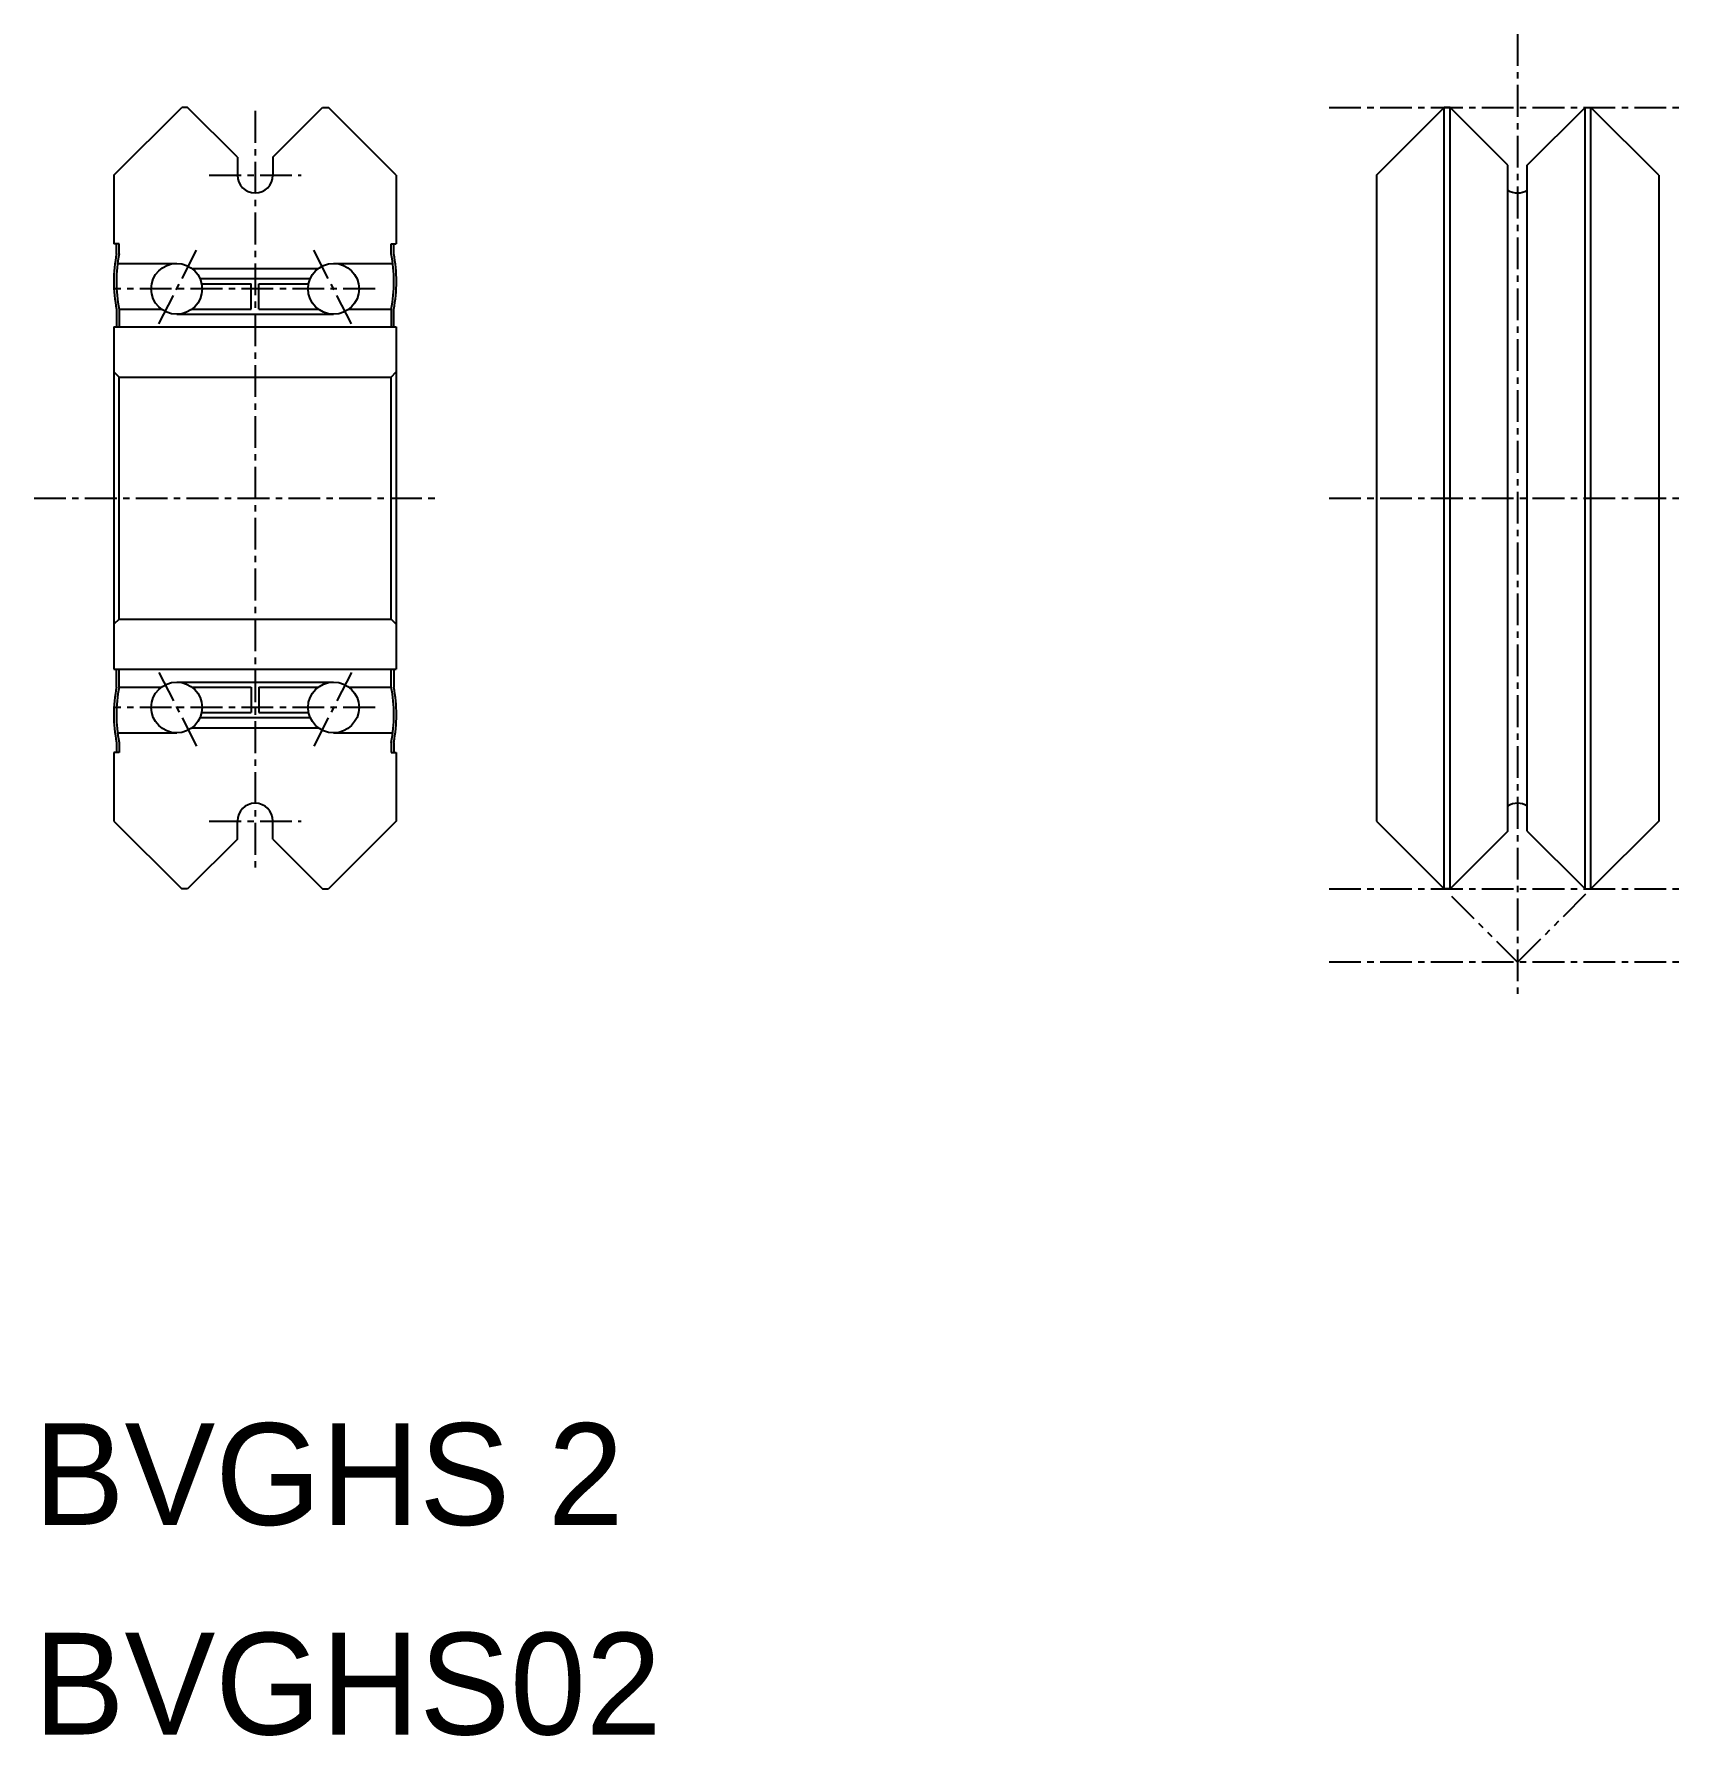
# Model space of a CAD drawing. Extents: x 10 to 74.9, y 9.9 to 76.9.
import ezdxf

# ---------------------------------------------------------------- set-up
doc = ezdxf.new("R2010")
doc.units = 0
doc.linetypes.add('CENTER', pattern=[2, 1.25, -0.25, 0.25, -0.25])
doc.linetypes.add('PHANTOM', pattern=[2.5, 1.25, -0.25, 0.25, -0.25, 0.25, -0.25])
doc.layers.get('0').update_dxf_attribs({"linetype": 'CONTINUOUS'})
doc.layers.add('CENTER', color=1, linetype='CENTER')

msp = doc.modelspace()

# ---------------------------------------------------------------- linework, layer by layer
at = {"color": 7, "linetype": 'CONTINUOUS'}
for p, q in [((13.153, 71.319), (15.819, 73.986)), ((16.048, 73.986), (15.819, 73.986)), ((18.002, 72.032), (16.048, 73.986)), ((19.402, 72.032), (21.356, 73.986)), ((21.356, 73.986), (21.585, 73.986)), ((24.252, 71.319), (21.585, 73.986)), ((62.781, 71.319), (65.447, 73.986)), ((65.447, 43.253), (65.447, 73.986)), ((65.676, 73.986), (65.447, 73.986)), ((65.676, 43.253), (65.676, 73.986)), ((67.949, 71.713), (65.676, 73.986)), ((68.711, 71.713), (70.984, 73.986)), ((70.984, 43.253), (70.984, 73.986)), ((70.984, 73.986), (71.213, 73.986)), ((71.213, 43.253), (71.213, 73.986)), ((73.88, 71.319), (71.213, 73.986)), ((18.002, 72.032), (18.002, 71.319)), ((19.402, 72.032), (19.402, 71.319)), ((67.949, 45.526), (67.949, 71.713)), ((68.711, 45.526), (68.711, 71.713)), ((13.153, 71.319), (13.153, 68.619)), ((24.252, 71.319), (24.252, 68.619)), ((62.781, 71.319), (62.781, 45.919)), ((73.88, 71.319), (73.88, 45.919)), ((13.353, 68.619), (13.153, 68.619)), ((13.253, 68.225), (13.253, 68.619)), ((13.353, 68.225), (13.353, 68.619)), ((24.052, 68.619), (24.252, 68.619)), ((24.052, 68.225), (24.052, 68.619)), ((24.152, 68.225), (24.152, 68.619)), ((13.291, 67.85), (15.62, 67.85)), ((16.22, 67.65), (21.185, 67.65)), ((21.785, 67.85), (24.113, 67.85)), ((16.536, 67.25), (20.868, 67.25)), ((16.6, 67.05), (18.552, 67.05)), ((18.552, 66.05), (18.552, 67.05)), ((18.852, 67.05), (20.805, 67.05)), ((18.852, 66.05), (18.852, 67.05)), ((18.702, 66.358), (18.702, 66.358)), ((13.253, 66.05), (13.253, 65.35)), ((13.353, 66.05), (13.353, 65.35)), ((13.353, 66.05), (15.02, 66.05)), ((15.62, 65.85), (21.785, 65.85)), ((16.22, 66.05), (18.552, 66.05)), ((18.852, 66.05), (21.185, 66.05)), ((22.385, 66.05), (24.052, 66.05)), ((24.052, 66.05), (24.052, 65.35)), ((24.152, 65.35), (24.152, 66.05)), ((13.153, 65.35), (24.252, 65.35)), ((13.153, 65.35), (13.153, 51.888)), ((13.153, 65.35), (13.153, 51.888)), ((24.252, 65.35), (24.252, 51.888)), ((13.353, 63.382), (13.153, 63.582)), ((24.052, 63.382), (24.252, 63.582)), ((13.353, 63.382), (24.052, 63.382)), ((13.353, 63.382), (24.052, 63.382)), ((13.353, 53.857), (13.353, 63.382)), ((24.052, 53.857), (24.052, 63.382)), ((13.353, 53.857), (13.153, 53.657)), ((13.353, 53.857), (24.052, 53.857)), ((24.052, 53.857), (24.252, 53.657)), ((13.153, 51.888), (24.252, 51.888)), ((13.253, 51.188), (13.253, 51.888)), ((13.353, 51.188), (13.353, 51.888)), ((24.052, 51.188), (24.052, 51.888)), ((24.152, 51.888), (24.152, 51.188)), ((13.353, 51.188), (15.02, 51.188)), ((15.62, 51.388), (21.785, 51.388)), ((16.22, 51.188), (18.552, 51.188)), ((18.552, 51.188), (18.552, 50.188)), ((18.852, 51.188), (21.185, 51.188)), ((18.852, 51.188), (18.852, 50.188)), ((22.385, 51.188), (24.052, 51.188)), ((16.22, 49.588), (21.185, 49.588)), ((16.536, 49.988), (20.868, 49.988)), ((16.6, 50.188), (18.552, 50.188)), ((18.852, 50.188), (20.805, 50.188)), ((13.253, 49.014), (13.253, 48.619)), ((13.291, 49.388), (15.62, 49.388)), ((13.353, 49.014), (13.353, 48.619)), ((21.785, 49.388), (24.113, 49.388)), ((24.052, 49.014), (24.052, 48.619)), ((24.152, 49.014), (24.152, 48.619)), ((13.153, 48.619), (13.153, 45.919)), ((13.353, 48.619), (13.153, 48.619)), ((24.052, 48.619), (24.252, 48.619)), ((24.252, 48.619), (24.252, 45.919)), ((13.153, 45.919), (15.819, 43.253)), ((18.002, 45.207), (18.002, 45.92)), ((19.402, 45.207), (19.402, 45.92)), ((24.252, 45.919), (21.585, 43.253)), ((62.781, 45.919), (65.447, 43.253)), ((67.949, 45.526), (65.676, 43.253)), ((68.711, 45.526), (70.984, 43.253)), ((73.88, 45.919), (71.213, 43.253)), ((18.002, 45.207), (16.048, 43.253)), ((19.402, 45.207), (21.356, 43.253)), ((16.048, 43.253), (15.819, 43.253)), ((21.356, 43.253), (21.585, 43.253)), ((65.676, 43.253), (65.447, 43.253)), ((70.984, 43.253), (71.213, 43.253))]:
    msp.add_line(p, q, dxfattribs=at)
at = {"color": 3, "linetype": 'PHANTOM'}
for p in [(65.733, 42.967), (71.003, 43.043)]:
    msp.add_line(p, (68.33, 40.37), dxfattribs=at)
at = {"color": 7, "linetype": 'CONTINUOUS'}
for centre in [(15.62, 66.85), (21.785, 66.85), (15.62, 50.388), (21.785, 50.388)]:
    msp.add_circle(centre, 1, dxfattribs=at)
for centre, radius, start, end in [((18.702, 71.319), 0.7, 180, 0), ((68.33, 71.319), 0.7, 237.02832, 302.97168), ((18.702, 67.138), 5.556, 168.7145, 191.2855), ((18.802, 67.138), 5.556, 168.7145, 191.2855), ((18.603, 67.138), 5.556, 348.7145, 11.2855), ((18.703, 67.138), 5.556, 348.7145, 11.2855), ((18.702, 50.101), 5.556, 168.7145, 191.2855), ((18.802, 50.101), 5.556, 168.7145, 191.2855), ((18.603, 50.101), 5.556, 348.7145, 11.2855), ((18.703, 50.101), 5.556, 348.7145, 11.2855), ((18.702, 45.92), 0.7, 0, 180), ((68.33, 45.92), 0.7, 57.02832, 122.97168)]:
    msp.add_arc(centre, radius, start, end, dxfattribs=at)
at = {"layer": 'CENTER', "color": 1, "linetype": 'CENTER'}
for p, q in [((68.33, 76.869), (68.33, 39.12)), ((18.702, 73.846), (18.702, 43.896)), ((60.923, 73.986), (74.91, 73.986)), ((16.897, 71.319), (20.508, 71.319)), ((14.919, 65.476), (16.434, 68.449)), ((22.485, 65.476), (20.97, 68.449)), ((23.417, 66.85), (13.163, 66.85)), ((10.01, 58.619), (26.01, 58.619)), ((60.923, 58.619), (74.91, 58.619)), ((14.919, 51.763), (16.434, 48.789)), ((22.485, 51.763), (20.97, 48.789)), ((23.417, 50.388), (13.163, 50.388)), ((16.897, 45.92), (20.508, 45.92)), ((60.923, 43.253), (74.91, 43.253)), ((60.923, 40.383), (74.91, 40.383))]:
    msp.add_line(p, q, dxfattribs=at)

# ---------------------------------------------------------------- texts
at = {"color": 7, "linetype": 'CONTINUOUS'}
for s, p in [('BVGHS 2', (10, 18.242)), ('BVGHS02', (10, 10))]:
    msp.add_text(s, height=4, dxfattribs=at).set_placement(p)

doc.saveas('drawing.dxf')
